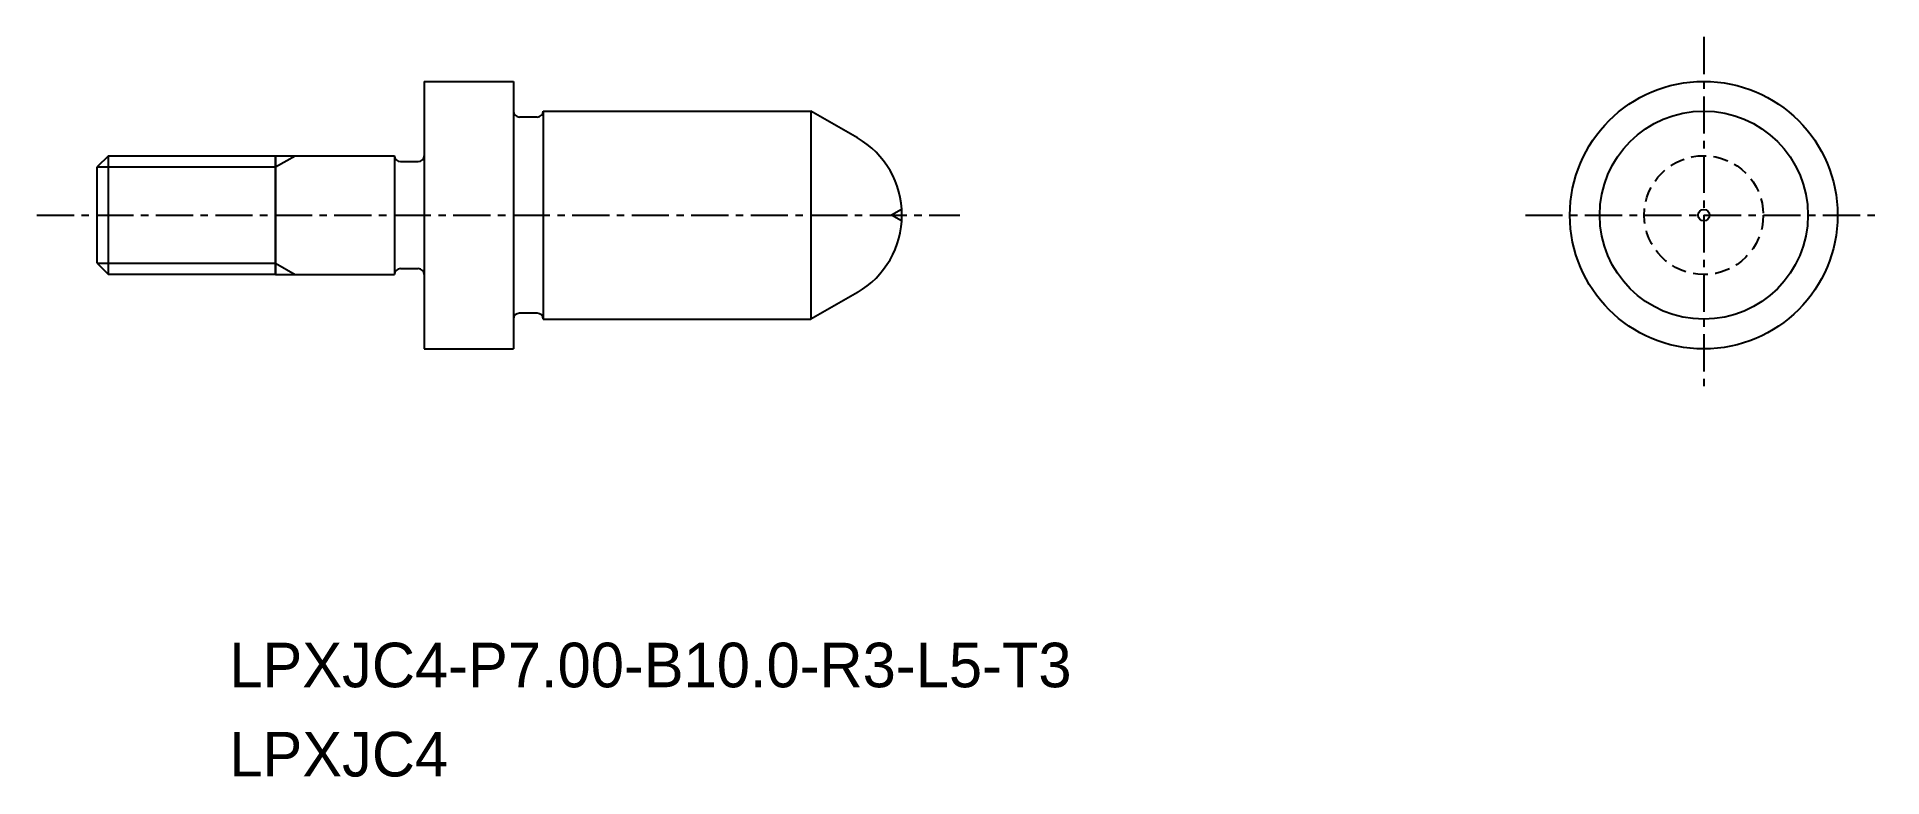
# Model space of a CAD drawing. Extents: x -1574.6 to -1512.6, y -547.6 to -522.7.
import ezdxf

# ---------------------------------------------------------------- set-up
doc = ezdxf.new("R2010")
doc.units = 0
doc.linetypes.add('CENTER', pattern=[2, 1.25, -0.25, 0.25, -0.25])
doc.linetypes.add('DASHED', pattern=[0.75, 0.5, -0.25])
doc.layers.get('0').update_dxf_attribs({"linetype": 'CONTINUOUS'})
doc.layers.add('CENTER', color=1, linetype='CENTER')

msp = doc.modelspace()

# ---------------------------------------------------------------- linework, layer by layer
at = {"color": 7, "linetype": 'CONTINUOUS'}
for p, q in [((-1561.597, -524.198), (-1558.597, -524.198)), ((-1561.597, -524.198), (-1561.597, -533.198)), ((-1557.797, -525.398), (-1558.397, -525.398)), ((-1557.597, -525.198), (-1557.597, -532.198)), ((-1557.597, -525.198), (-1548.597, -525.198)), ((-1572.218, -526.698), (-1572.597, -527.077)), ((-1572.218, -526.698), (-1566.597, -526.698)), ((-1572.218, -530.698), (-1572.218, -526.698)), ((-1566.597, -526.698), (-1562.597, -526.698)), ((-1566.597, -530.698), (-1566.597, -526.698)), ((-1566.597, -526.698), (-1566.597, -530.698)), ((-1562.597, -526.698), (-1562.597, -530.698)), ((-1572.597, -530.319), (-1572.597, -527.077)), ((-1562.397, -526.898), (-1561.797, -526.898)), ((-1572.597, -530.319), (-1572.218, -530.698)), ((-1566.597, -530.698), (-1572.218, -530.698)), ((-1566.597, -530.698), (-1562.597, -530.698)), ((-1562.397, -530.498), (-1561.797, -530.498)), ((-1557.797, -531.998), (-1558.397, -531.998)), ((-1557.597, -532.198), (-1548.597, -532.198)), ((-1561.597, -533.198), (-1558.597, -533.198))]:
    msp.add_line(p, q, dxfattribs=at)
at = {"linetype": 'CONTINUOUS'}
for p, q in [((-1558.597, -524.198), (-1558.597, -533.198)), ((-1547.035, -526.099), (-1548.597, -525.198)), ((-1548.597, -525.198), (-1548.597, -532.198)), ((-1547.035, -531.296), (-1548.597, -532.198))]:
    msp.add_line(p, q, dxfattribs=at)
at = {"color": 3, "linetype": 'CONTINUOUS'}
for p, q in [((-1566.597, -527.077), (-1565.941, -526.698)), ((-1572.597, -527.077), (-1566.597, -527.077)), ((-1572.597, -530.319), (-1566.597, -530.319)), ((-1566.597, -530.319), (-1565.941, -530.698))]:
    msp.add_line(p, q, dxfattribs=at)
at = {"color": 3}
for p in [(-1545.554, -528.506), (-1545.554, -528.89)]:
    msp.add_line(p, (-1545.893, -528.698), dxfattribs=at)
at = {"linetype": 'CONTINUOUS'}
for radius in [4.5, 3.5]:
    msp.add_circle((-1518.578, -528.698), radius, dxfattribs=at)
at = {"color": 3, "linetype": 'DASHED'}
msp.add_circle((-1518.578, -528.698), 2, dxfattribs=at)
msp.add_circle((-1518.578, -528.698), 0.192)
at = {"color": 7, "linetype": 'CONTINUOUS'}
for centre, start, end in [((-1558.397, -525.198), 180, 270), ((-1557.797, -525.198), 270, 0), ((-1562.397, -526.698), 180, 270), ((-1561.797, -526.698), 270, 0), ((-1562.397, -530.698), 90, 180), ((-1561.797, -530.698), 0, 90), ((-1558.397, -532.198), 90, 180), ((-1557.797, -532.198), 0, 90)]:
    msp.add_arc(centre, 0.2, start, end, dxfattribs=at)
at = {"linetype": 'CONTINUOUS'}
msp.add_arc((-1548.535, -528.698), 3, 300, 60, dxfattribs=at)
at = {"layer": 'CENTER', "color": 1, "linetype": 'CENTER'}
for p, q in [((-1518.578, -522.703), (-1518.578, -534.693)), ((-1574.621, -528.698), (-1543.594, -528.698)), ((-1524.573, -528.698), (-1512.583, -528.698))]:
    msp.add_line(p, q, dxfattribs=at)

# ---------------------------------------------------------------- texts
for s, p in [('LPXJC4-P7.00-B10.0-R3-L5-T3', (-1568.152, -544.58)), ('LPXJC4', (-1568.152, -547.58))]:
    msp.add_text(s, height=1.5).set_placement(p)

doc.saveas('drawing.dxf')
